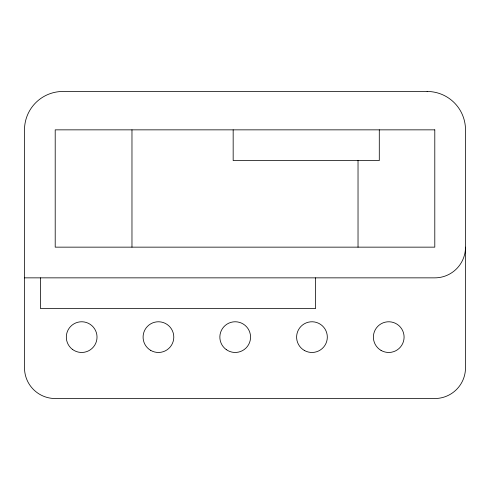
<?xml version="1.0" encoding="UTF-8"?>
<svg xmlns="http://www.w3.org/2000/svg" width="490" height="490" viewBox="0 0 490 490"><rect width="100%" height="100%" fill="white"/><g stroke="black" fill="none" stroke-linecap="round" stroke-linejoin="round"><path stroke-width="0.73" d="M24.5 277.855L434.795 277.855A30.705 30.705 0 0 0 465.5 247.15M379.291 129.85L379.291 160.561L233.167 160.561L233.167 129.85M358.031 160.322L358.031 247.15M315.585 277.855L315.585 308.559L40.474 308.559L40.474 277.855M131.969 129.85L131.969 247.15M427.115 91.471L62.885 91.471A38.385 38.385 0 0 0 24.5 129.85L24.5 367.825A30.705 30.705 0 0 0 55.205 398.529L434.759 398.529A30.741 30.741 0 0 0 465.5 367.788L465.5 129.85A38.385 38.385 0 0 0 427.115 91.471M434.795 129.85L55.205 129.85L55.205 247.15L434.795 247.15L434.795 129.85M72.385 349.346A15.355 15.355 0 0 0 96.904 339.049A15.355 15.355 0 0 0 75.73 322.959A15.355 15.355 0 0 0 72.385 349.346M150.761 350.417A15.355 15.355 0 0 0 173.791 337.12A15.355 15.355 0 0 0 150.761 323.823A15.355 15.355 0 0 0 150.761 350.417M226.245 349.584A15.355 15.355 0 0 0 250.482 338.645A15.355 15.355 0 0 0 228.885 323.124A15.355 15.355 0 0 0 226.245 349.584M304.29 350.417A15.355 15.355 0 0 0 327.32 337.12A15.355 15.355 0 0 0 304.29 323.823A15.355 15.355 0 0 0 304.29 350.417M381.061 350.417A15.355 15.355 0 0 0 404.091 337.12A15.355 15.355 0 0 0 381.061 323.823A15.355 15.355 0 0 0 381.061 350.417"/></g></svg>
